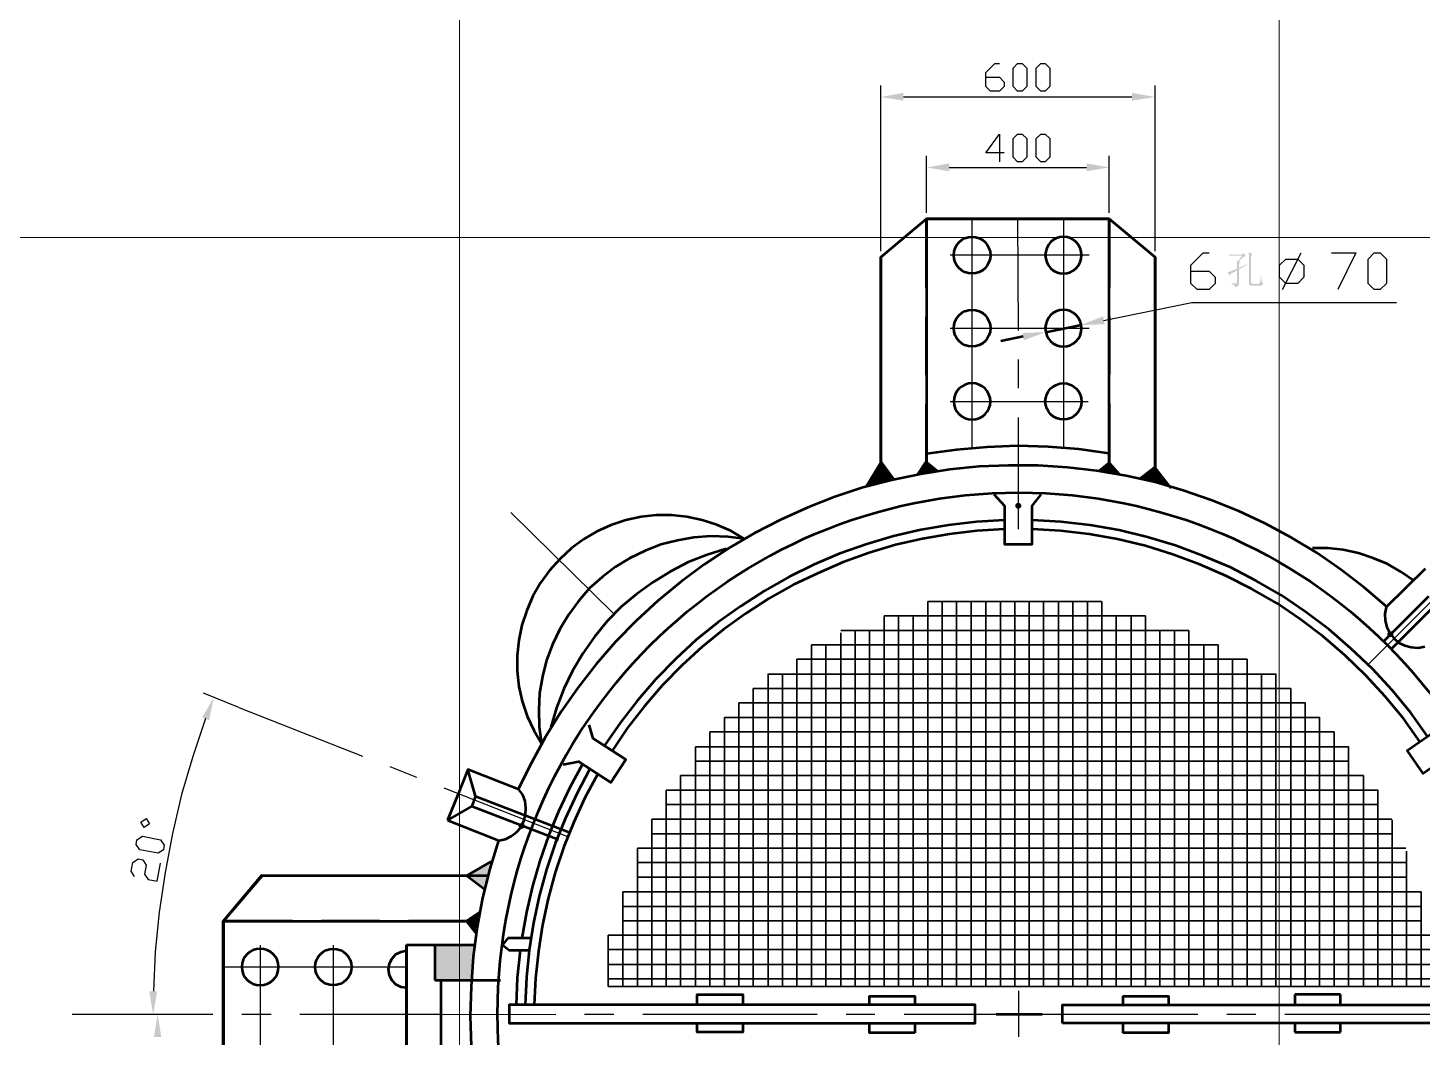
# Model space of a CAD drawing. Header units: millimetres. Extents: x 0 to 841, y 0 to 1189.
# Drawn here: x 376.2 to 519.3, y 393.6 to 497.1 of the extents above; entities that cross this region are included whole.
import ezdxf

# ---------------------------------------------------------------- set-up
doc = ezdxf.new("R2010")
doc.units = ezdxf.units.MM
doc.layers.add('C00-00-00', color=7, linetype='Continuous')
doc.layers.add('C00-FF-FF', color=4, linetype='Continuous', true_color=0x00ffff)
doc.layers.add('CBF-BF-BF', color=7, linetype='Continuous', true_color=0xbfbfbf)

msp = doc.modelspace()

# ---------------------------------------------------------------- hatches: boundary and pattern name
at = {"layer": 'C00-00-00'}
h = msp.add_hatch(color=256, dxfattribs=at)
h.dxf.hatch_style = 2
h.paths.add_polyline_path([(466.047667, 490.457772), (466.047667, 489.653439), (463.719333, 490.034439)])
h = msp.add_hatch(color=256, dxfattribs=at)
h.dxf.hatch_style = 2
h.paths.add_polyline_path([(489.500333, 490.457772), (489.500333, 489.653439), (491.871, 490.034439)])
h = msp.add_hatch(color=256, dxfattribs=at)
h.dxf.hatch_style = 2
h.paths.add_polyline_path([(470.746667, 483.218772), (470.746667, 482.414439), (468.418333, 482.795439)])
h = msp.add_hatch(color=256, dxfattribs=at)
h.dxf.hatch_style = 2
h.paths.add_polyline_path([(484.843667, 483.218772), (484.843667, 482.414439), (487.172, 482.795439)])
h = msp.add_hatch(color=256, dxfattribs=at)
edge = h.paths.add_edge_path(flags=0)
edge.add_spline(control_points=[(501.509524, 473.323523), (501.509524, 473.58535), (501.504012, 473.842217), (501.493539, 474.093571), (501.493539, 474.093571), (501.901989, 473.88907), (501.901989, 473.88907), (501.901989, 473.88907), (501.729459, 473.763393), (501.729459, 473.763393), (501.729459, 473.763393), (501.729459, 471.124174), (501.729459, 471.124174), (501.708513, 470.924634), (501.807731, 470.835889), (502.027666, 470.856835), (502.027666, 470.856835), (502.498955, 470.856835), (502.498955, 470.856835), (502.593213, 470.877781), (502.651091, 470.953849), (502.672037, 471.085038), (502.692983, 471.215676), (502.703456, 471.390962), (502.703456, 471.611448), (502.703456, 471.611448), (502.781729, 471.611448), (502.781729, 471.611448), (502.781729, 471.422933), (502.792202, 471.268041), (502.813148, 471.147876), (502.834094, 471.02716), (502.891421, 470.946132), (502.98623, 470.904239), (502.912367, 470.73667), (502.760783, 470.652885), (502.530375, 470.652885), (502.530375, 470.652885), (501.901989, 470.652885), (501.901989, 470.652885), (501.629689, 470.642412), (501.4985, 470.752655), (501.509524, 470.983063), (501.509524, 470.983063), (501.509524, 473.323523), (501.509524, 473.323523)], knot_values=[0, 0, 0, 0, 1, 1, 1, 2, 2, 2, 3, 3, 3, 4, 4, 4, 5, 5, 5, 6, 6, 6, 7, 7, 7, 8, 8, 8, 9, 9, 9, 10, 10, 10, 11, 11, 11, 12, 12, 12, 13, 13, 13, 14, 14, 14, 15, 15, 15, 15], degree=3, periodic=1)
edge = h.paths.add_edge_path(flags=0)
edge.add_spline(control_points=[(501.305023, 472.805381), (501.053669, 472.668679), (500.786329, 472.517095), (500.504107, 472.349526), (500.504107, 472.349526), (500.504107, 470.967078), (500.504107, 470.967078), (500.504107, 470.747143), (500.37843, 470.590047), (500.127076, 470.495789), (500.10613, 470.652885), (499.959507, 470.77305), (499.687206, 470.856835), (499.687206, 470.856835), (499.687206, 470.920225), (499.687206, 470.920225), (499.917614, 470.899278), (500.074711, 470.888805), (500.158495, 470.888805), (500.24228, 470.888805), (500.284172, 470.941171), (500.284172, 471.045902), (500.284172, 471.045902), (500.284172, 472.239834), (500.284172, 472.239834), (499.812332, 471.998402), (499.556017, 471.830832), (499.514125, 471.737126), (499.514125, 471.737126), (499.310175, 472.035333), (499.310175, 472.035333), (499.508612, 472.098172), (499.833278, 472.223849), (500.284172, 472.412364), (500.284172, 472.810342), (500.27866, 473.103588), (500.268187, 473.292104), (500.268187, 473.292104), (500.409849, 473.197846), (500.409849, 473.197846), (500.409849, 473.197846), (500.8183, 473.763393), (500.8183, 473.763393), (500.8183, 473.763393), (499.922575, 473.763393), (499.922575, 473.763393), (499.786425, 473.763393), (499.660748, 473.747408), (499.545544, 473.71654), (499.545544, 473.71654), (499.404433, 473.857651), (499.404433, 473.857651), (499.404433, 473.857651), (500.802315, 473.857651), (500.802315, 473.857651), (500.802315, 473.857651), (500.927992, 473.999313), (500.927992, 473.999313), (500.927992, 473.999313), (501.210765, 473.71654), (501.210765, 473.71654), (501.12698, 473.705515), (501.04044, 473.67134), (500.951694, 473.614014), (500.862397, 473.556687), (500.703096, 473.402347), (500.472688, 473.150993), (500.472688, 473.150993), (500.645218, 473.04075), (500.645218, 473.04075), (500.645218, 473.04075), (500.504107, 472.946492), (500.504107, 472.946492), (500.504107, 472.946492), (500.504107, 472.506622), (500.504107, 472.506622), (500.681599, 472.590407), (500.938465, 472.710572), (501.273604, 472.868219), (501.273604, 472.868219), (501.305023, 472.805381), (501.305023, 472.805381)], knot_values=[0, 0, 0, 0, 1, 1, 1, 2, 2, 2, 3, 3, 3, 4, 4, 4, 5, 5, 5, 6, 6, 6, 7, 7, 7, 8, 8, 8, 9, 9, 9, 10, 10, 10, 11, 11, 11, 12, 12, 12, 13, 13, 13, 14, 14, 14, 15, 15, 15, 16, 16, 16, 17, 17, 17, 18, 18, 18, 19, 19, 19, 20, 20, 20, 21, 21, 21, 22, 22, 22, 23, 23, 23, 24, 24, 24, 25, 25, 25, 26, 26, 26, 27, 27, 27, 27], degree=3, periodic=1)
h = msp.add_hatch(color=256, dxfattribs=at)
h.dxf.hatch_style = 2
h.paths.add_polyline_path([(486.664, 466.708772), (484.251, 466.624106), (486.494667, 467.470772)])
h = msp.add_hatch(color=256, dxfattribs=at)
h.dxf.hatch_style = 2
h.paths.add_polyline_path([(486.537, 467.513106), (486.706333, 466.751106), (484.335667, 466.666439)])
h = msp.add_hatch(color=256, dxfattribs=at)
h.dxf.hatch_style = 2
h.paths.add_polyline_path([(478.282, 465.819772), (478.409, 465.057772), (480.652667, 465.904439)])
h = msp.add_hatch(color=256, dxfattribs=at)
h.dxf.hatch_style = 2
h.paths.add_polyline_path([(463.677, 452.484772), (463.719333, 450.791439), (462.661, 450.791439)])
h = msp.add_hatch(color=256, dxfattribs=at)
h.dxf.hatch_style = 2
h.paths.add_polyline_path([(463.719333, 452.527106), (463.719333, 452.484772), (463.677, 452.484772)])
h = msp.add_hatch(color=256, dxfattribs=at)
h.dxf.hatch_style = 2
h.paths.add_polyline_path([(463.677, 452.484772), (463.719333, 452.484772), (463.719333, 450.791439)])
h = msp.add_hatch(color=256, dxfattribs=at)
h.dxf.hatch_style = 2
h.paths.add_polyline_path([(463.761667, 452.569439), (463.804, 452.527106), (463.719333, 452.527106)])
h = msp.add_hatch(color=256, dxfattribs=at)
h.dxf.hatch_style = 2
h.paths.add_polyline_path([(463.719333, 452.527106), (465.074, 450.791439), (463.719333, 450.791439)])
h = msp.add_hatch(color=256, dxfattribs=at)
h.dxf.hatch_style = 2
h.paths.add_polyline_path([(463.719333, 452.527106), (463.804, 452.527106), (465.074, 450.791439)])
h = msp.add_hatch(color=256, dxfattribs=at)
h.dxf.hatch_style = 2
h.paths.add_polyline_path([(468.291333, 452.484772), (468.418333, 452.061439), (467.995, 452.061439)])
h = msp.add_hatch(color=256, dxfattribs=at)
h.dxf.hatch_style = 2
h.paths.add_polyline_path([(468.333667, 452.527106), (468.418333, 452.484772), (468.291333, 452.484772)])
h = msp.add_hatch(color=256, dxfattribs=at)
h.dxf.hatch_style = 2
h.paths.add_polyline_path([(468.291333, 452.484772), (468.418333, 452.484772)])
h = msp.add_hatch(color=256, dxfattribs=at)
h.dxf.hatch_style = 2
h.paths.add_polyline_path([(468.291333, 452.484772), (468.418333, 452.484772)])
h = msp.add_hatch(color=256, dxfattribs=at)
h.dxf.hatch_style = 2
h.paths.add_polyline_path([(468.291333, 452.484772), (468.418333, 452.484772), (468.418333, 452.061439)])
h = msp.add_hatch(color=256, dxfattribs=at)
h.dxf.hatch_style = 2
h.paths.add_polyline_path([(468.376, 452.569439), (468.418333, 452.527106), (468.333667, 452.527106)])
h = msp.add_hatch(color=256, dxfattribs=at)
h.dxf.hatch_style = 2
h.paths.add_polyline_path([(468.333667, 452.527106), (468.418333, 452.527106), (468.418333, 452.484772)])
h = msp.add_hatch(color=256, dxfattribs=at)
h.dxf.hatch_style = 2
h.paths.add_polyline_path([(468.418333, 452.611772), (468.376, 452.611772)])
h = msp.add_hatch(color=256, dxfattribs=at)
h.dxf.hatch_style = 2
h.paths.add_polyline_path([(468.376, 452.611772), (468.418333, 452.569439), (468.376, 452.569439)])
h = msp.add_hatch(color=256, dxfattribs=at)
h.dxf.hatch_style = 2
h.paths.add_polyline_path([(468.376, 452.611772), (468.418333, 452.611772), (468.418333, 452.569439)])
h = msp.add_hatch(color=256, dxfattribs=at)
h.dxf.hatch_style = 2
h.paths.add_polyline_path([(468.376, 452.569439), (468.418333, 452.569439), (468.418333, 452.527106)])
h = msp.add_hatch(color=256, dxfattribs=at)
h.dxf.hatch_style = 2
h.paths.add_polyline_path([(468.418333, 452.611772), (468.418333, 452.569439)])
h = msp.add_hatch(color=256, dxfattribs=at)
h.dxf.hatch_style = 2
h.paths.add_polyline_path([(468.418333, 452.569439), (468.503, 452.527106), (468.418333, 452.527106)])
h = msp.add_hatch(color=256, dxfattribs=at)
h.dxf.hatch_style = 2
h.paths.add_polyline_path([(468.418333, 452.569439), (468.503, 452.527106)])
h = msp.add_hatch(color=256, dxfattribs=at)
h.dxf.hatch_style = 2
h.paths.add_polyline_path([(468.418333, 452.527106), (468.545333, 452.484772), (468.418333, 452.484772)])
h = msp.add_hatch(color=256, dxfattribs=at)
h.dxf.hatch_style = 2
h.paths.add_polyline_path([(468.418333, 452.527106), (468.503, 452.527106), (468.545333, 452.484772)])
h = msp.add_hatch(color=256, dxfattribs=at)
h.dxf.hatch_style = 2
h.paths.add_polyline_path([(468.418333, 452.484772), (468.545333, 452.484772)])
h = msp.add_hatch(color=256, dxfattribs=at)
h.dxf.hatch_style = 2
h.paths.add_polyline_path([(468.418333, 452.484772), (468.545333, 452.484772)])
h = msp.add_hatch(color=256, dxfattribs=at)
h.dxf.hatch_style = 2
h.paths.add_polyline_path([(468.418333, 452.484772), (469.053333, 452.061439), (468.418333, 452.061439)])
h = msp.add_hatch(color=256, dxfattribs=at)
h.dxf.hatch_style = 2
h.paths.add_polyline_path([(468.418333, 452.484772), (468.545333, 452.484772), (469.053333, 452.061439)])
h = msp.add_hatch(color=256, dxfattribs=at)
h.dxf.hatch_style = 2
h.paths.add_polyline_path([(487.172, 452.484772), (487.172, 452.061439), (486.621667, 452.061439)])
h = msp.add_hatch(color=256, dxfattribs=at)
h.dxf.hatch_style = 2
h.paths.add_polyline_path([(487.172, 452.484772), (487.553, 452.061439), (487.172, 452.061439)])
h = msp.add_hatch(color=256, dxfattribs=at)
h.dxf.hatch_style = 2
h.paths.add_polyline_path([(487.172, 452.484772), (487.172, 452.061439)])
h = msp.add_hatch(color=256, dxfattribs=at)
h.dxf.hatch_style = 2
h.paths.add_polyline_path([(462.661, 450.791439), (463.719333, 450.495106), (462.491667, 450.495106)])
h = msp.add_hatch(color=256, dxfattribs=at)
h.dxf.hatch_style = 2
h.paths.add_polyline_path([(462.661, 450.791439), (463.719333, 450.791439), (463.719333, 450.495106)])
h = msp.add_hatch(color=256, dxfattribs=at)
h.dxf.hatch_style = 2
h.paths.add_polyline_path([(463.719333, 450.791439), (463.973333, 450.495106), (463.719333, 450.495106)])
h = msp.add_hatch(color=256, dxfattribs=at)
h.dxf.hatch_style = 2
h.paths.add_polyline_path([(463.719333, 450.791439), (465.074, 450.791439), (463.973333, 450.495106)])
h = msp.add_hatch(color=256, dxfattribs=at)
h.dxf.hatch_style = 2
h.paths.add_polyline_path([(467.571667, 451.426439), (467.614, 451.299439), (467.487, 451.299439)])
h = msp.add_hatch(color=256, dxfattribs=at)
h.dxf.hatch_style = 2
h.paths.add_polyline_path([(467.487, 451.299439), (467.614, 451.299439), (467.487, 451.257106)])
h = msp.add_hatch(color=256, dxfattribs=at)
h.dxf.hatch_style = 2
h.paths.add_polyline_path([(467.614, 451.468772), (468.418333, 451.426439), (467.571667, 451.426439)])
h = msp.add_hatch(color=256, dxfattribs=at)
h.dxf.hatch_style = 2
h.paths.add_polyline_path([(467.571667, 451.426439), (468.418333, 451.426439), (467.614, 451.299439)])
h = msp.add_hatch(color=256, dxfattribs=at)
h.dxf.hatch_style = 2
h.paths.add_polyline_path([(467.698667, 451.638106), (468.418333, 451.468772), (467.614, 451.468772)])
h = msp.add_hatch(color=256, dxfattribs=at)
h.dxf.hatch_style = 2
h.paths.add_polyline_path([(467.614, 451.468772), (468.418333, 451.468772), (468.418333, 451.426439)])
h = msp.add_hatch(color=256, dxfattribs=at)
h.dxf.hatch_style = 2
h.paths.add_polyline_path([(467.995, 452.061439), (468.418333, 451.638106), (467.698667, 451.638106)])
h = msp.add_hatch(color=256, dxfattribs=at)
h.dxf.hatch_style = 2
h.paths.add_polyline_path([(467.698667, 451.638106), (468.418333, 451.638106), (468.418333, 451.468772)])
h = msp.add_hatch(color=256, dxfattribs=at)
h.dxf.hatch_style = 2
h.paths.add_polyline_path([(467.995, 452.061439), (468.418333, 452.061439)])
h = msp.add_hatch(color=256, dxfattribs=at)
h.dxf.hatch_style = 2
h.paths.add_polyline_path([(467.995, 452.061439), (468.418333, 452.061439)])
h = msp.add_hatch(color=256, dxfattribs=at)
h.dxf.hatch_style = 2
h.paths.add_polyline_path([(467.995, 452.061439), (468.418333, 452.061439), (468.418333, 451.638106)])
h = msp.add_hatch(color=256, dxfattribs=at)
h.dxf.hatch_style = 2
h.paths.add_polyline_path([(468.418333, 452.061439), (469.053333, 452.061439)])
h = msp.add_hatch(color=256, dxfattribs=at)
h.dxf.hatch_style = 2
h.paths.add_polyline_path([(468.418333, 452.061439), (469.053333, 452.061439)])
h = msp.add_hatch(color=256, dxfattribs=at)
h.dxf.hatch_style = 2
h.paths.add_polyline_path([(468.418333, 452.061439), (469.561333, 451.638106), (468.418333, 451.638106)])
h = msp.add_hatch(color=256, dxfattribs=at)
h.dxf.hatch_style = 2
h.paths.add_polyline_path([(468.418333, 452.061439), (469.053333, 452.061439), (469.561333, 451.638106)])
h = msp.add_hatch(color=256, dxfattribs=at)
h.dxf.hatch_style = 2
h.paths.add_polyline_path([(468.418333, 451.638106), (468.672333, 451.468772), (468.418333, 451.468772)])
h = msp.add_hatch(color=256, dxfattribs=at)
h.dxf.hatch_style = 2
h.paths.add_polyline_path([(468.418333, 451.638106), (469.561333, 451.638106), (468.672333, 451.468772)])
h = msp.add_hatch(color=256, dxfattribs=at)
h.dxf.hatch_style = 2
h.paths.add_polyline_path([(468.418333, 451.468772), (468.672333, 451.468772), (468.418333, 451.426439)])
h = msp.add_hatch(color=256, dxfattribs=at)
h.dxf.hatch_style = 2
h.paths.add_polyline_path([(486.621667, 452.061439), (487.172, 451.722772), (486.198333, 451.722772)])
h = msp.add_hatch(color=256, dxfattribs=at)
h.dxf.hatch_style = 2
h.paths.add_polyline_path([(486.198333, 451.722772), (487.172, 451.638106), (486.198333, 451.638106)])
h = msp.add_hatch(color=256, dxfattribs=at)
h.dxf.hatch_style = 2
h.paths.add_polyline_path([(486.198333, 451.722772), (487.172, 451.722772), (487.172, 451.638106)])
h = msp.add_hatch(color=256, dxfattribs=at)
h.dxf.hatch_style = 2
h.paths.add_polyline_path([(486.198333, 451.638106), (487.172, 451.638106), (486.240667, 451.638106)])
h = msp.add_hatch(color=256, dxfattribs=at)
h.dxf.hatch_style = 2
h.paths.add_polyline_path([(486.198333, 451.638106), (487.172, 451.638106)])
h = msp.add_hatch(color=256, dxfattribs=at)
h.dxf.hatch_style = 2
h.paths.add_polyline_path([(486.240667, 451.638106), (487.172, 451.638106), (487.172, 451.468772)])
h = msp.add_hatch(color=256, dxfattribs=at)
h.dxf.hatch_style = 2
h.paths.add_polyline_path([(486.621667, 452.061439), (487.172, 452.061439), (487.172, 451.722772)])
h = msp.add_hatch(color=256, dxfattribs=at)
h.dxf.hatch_style = 2
h.paths.add_polyline_path([(487.172, 452.061439), (487.934, 451.638106), (487.172, 451.638106)])
h = msp.add_hatch(color=256, dxfattribs=at)
h.dxf.hatch_style = 2
h.paths.add_polyline_path([(487.172, 452.061439), (487.553, 452.061439), (487.934, 451.638106)])
h = msp.add_hatch(color=256, dxfattribs=at)
h.dxf.hatch_style = 2
h.paths.add_polyline_path([(487.172, 451.638106), (487.934, 451.638106)])
h = msp.add_hatch(color=256, dxfattribs=at)
h.dxf.hatch_style = 2
h.paths.add_polyline_path([(487.172, 451.638106), (487.934, 451.638106)])
h = msp.add_hatch(color=256, dxfattribs=at)
h.dxf.hatch_style = 2
h.paths.add_polyline_path([(487.172, 451.638106), (488.061, 451.468772), (487.172, 451.468772)])
h = msp.add_hatch(color=256, dxfattribs=at)
h.dxf.hatch_style = 2
h.paths.add_polyline_path([(487.172, 451.638106), (487.934, 451.638106), (488.061, 451.468772)])
h = msp.add_hatch(color=256, dxfattribs=at)
h.dxf.hatch_style = 2
h.paths.add_polyline_path([(487.172, 451.468772), (488.103333, 451.426439), (487.383667, 451.426439)])
h = msp.add_hatch(color=256, dxfattribs=at)
h.dxf.hatch_style = 2
h.paths.add_polyline_path([(487.172, 451.468772), (488.061, 451.468772), (488.103333, 451.426439)])
h = msp.add_hatch(color=256, dxfattribs=at)
h.dxf.hatch_style = 2
h.paths.add_polyline_path([(487.383667, 451.426439), (488.103333, 451.426439), (488.230333, 451.299439)])
h = msp.add_hatch(color=256, dxfattribs=at)
h.dxf.hatch_style = 2
h.paths.add_polyline_path([(490.855, 451.257106), (491.871, 450.876106), (490.304667, 450.876106)])
h = msp.add_hatch(color=256, dxfattribs=at)
h.dxf.hatch_style = 2
h.paths.add_polyline_path([(490.304667, 450.876106), (491.871, 450.791439), (490.728, 450.791439)])
h = msp.add_hatch(color=256, dxfattribs=at)
h.dxf.hatch_style = 2
h.paths.add_polyline_path([(490.304667, 450.876106), (491.871, 450.876106), (491.871, 450.791439)])
h = msp.add_hatch(color=256, dxfattribs=at)
h.dxf.hatch_style = 2
h.paths.add_polyline_path([(490.728, 450.791439), (491.871, 450.791439), (491.871, 450.495106)])
h = msp.add_hatch(color=256, dxfattribs=at)
h.dxf.hatch_style = 2
h.paths.add_polyline_path([(491.828667, 452.061439), (491.871, 451.257106), (490.855, 451.257106)])
h = msp.add_hatch(color=256, dxfattribs=at)
h.dxf.hatch_style = 2
h.paths.add_polyline_path([(490.855, 451.257106), (491.871, 451.257106), (491.871, 450.876106)])
h = msp.add_hatch(color=256, dxfattribs=at)
h.dxf.hatch_style = 2
h.paths.add_polyline_path([(491.828667, 452.061439), (491.871, 452.061439)])
h = msp.add_hatch(color=256, dxfattribs=at)
h.dxf.hatch_style = 2
h.paths.add_polyline_path([(491.828667, 452.061439), (491.871, 452.061439), (491.871, 451.257106)])
h = msp.add_hatch(color=256, dxfattribs=at)
h.dxf.hatch_style = 2
h.paths.add_polyline_path([(491.871, 452.061439), (492.125, 451.722772), (491.871, 451.722772)])
h = msp.add_hatch(color=256, dxfattribs=at)
h.dxf.hatch_style = 2
h.paths.add_polyline_path([(491.871, 451.722772), (492.463667, 451.257106), (491.871, 451.257106)])
h = msp.add_hatch(color=256, dxfattribs=at)
h.dxf.hatch_style = 2
h.paths.add_polyline_path([(491.871, 451.722772), (492.125, 451.722772), (492.463667, 451.257106)])
h = msp.add_hatch(color=256, dxfattribs=at)
h.dxf.hatch_style = 2
h.paths.add_polyline_path([(491.871, 451.257106), (492.76, 450.876106), (491.871, 450.876106)])
h = msp.add_hatch(color=256, dxfattribs=at)
h.dxf.hatch_style = 2
h.paths.add_polyline_path([(491.871, 451.257106), (492.463667, 451.257106), (492.76, 450.876106)])
h = msp.add_hatch(color=256, dxfattribs=at)
h.dxf.hatch_style = 2
h.paths.add_polyline_path([(491.871, 450.876106), (492.844667, 450.791439), (491.871, 450.791439)])
h = msp.add_hatch(color=256, dxfattribs=at)
h.dxf.hatch_style = 2
h.paths.add_polyline_path([(491.871, 450.876106), (492.76, 450.876106), (492.844667, 450.791439)])
h = msp.add_hatch(color=256, dxfattribs=at)
h.dxf.hatch_style = 2
h.paths.add_polyline_path([(491.871, 450.791439), (493.056333, 450.495106), (491.871, 450.495106)])
h = msp.add_hatch(color=256, dxfattribs=at)
h.dxf.hatch_style = 2
h.paths.add_polyline_path([(491.871, 450.791439), (492.844667, 450.791439), (493.056333, 450.495106)])
h = msp.add_hatch(color=256, dxfattribs=at)
h.dxf.hatch_style = 2
h.paths.add_polyline_path([(462.28, 450.071772), (462.491667, 450.071772), (462.237667, 450.029439)])
h = msp.add_hatch(color=256, dxfattribs=at)
h.dxf.hatch_style = 2
h.paths.add_polyline_path([(462.449333, 450.410439), (462.491667, 450.071772), (462.28, 450.071772)])
h = msp.add_hatch(color=256, dxfattribs=at)
h.dxf.hatch_style = 2
h.paths.add_polyline_path([(462.491667, 450.495106), (463.719333, 450.410439), (462.449333, 450.410439)])
h = msp.add_hatch(color=256, dxfattribs=at)
h.dxf.hatch_style = 2
h.paths.add_polyline_path([(462.449333, 450.410439), (463.719333, 450.410439), (462.491667, 450.071772)])
h = msp.add_hatch(color=256, dxfattribs=at)
h.dxf.hatch_style = 2
h.paths.add_polyline_path([(462.491667, 450.495106), (463.719333, 450.495106), (463.719333, 450.410439)])
h = msp.add_hatch(color=256, dxfattribs=at)
h.dxf.hatch_style = 2
h.paths.add_polyline_path([(463.719333, 450.495106), (463.973333, 450.495106), (463.719333, 450.410439)])
h = msp.add_hatch(color=256, dxfattribs=at)
h.dxf.hatch_style = 2
h.paths.add_polyline_path([(491.871, 450.495106), (493.098667, 450.410439), (492.082667, 450.410439)])
h = msp.add_hatch(color=256, dxfattribs=at)
h.dxf.hatch_style = 2
h.paths.add_polyline_path([(491.871, 450.495106), (493.056333, 450.495106), (493.098667, 450.410439)])
h = msp.add_hatch(color=256, dxfattribs=at)
h.dxf.hatch_style = 2
h.paths.add_polyline_path([(492.082667, 450.410439), (493.098667, 450.410439), (493.352667, 450.071772)])
h = msp.add_hatch(color=256, dxfattribs=at)
edge = h.paths.add_edge_path()
edge.add_ellipse((477.8375, 448.080694), major_axis=(0.3175, 0), ratio=0.933333, start_angle=0, end_angle=360)
h = msp.add_hatch(color=256, dxfattribs=at)
h.dxf.hatch_style = 2
h.paths.add_polyline_path([(394.081, 426.365106), (394.800667, 426.068772), (395.266333, 428.397106)])
h = msp.add_hatch(color=256, dxfattribs=at)
h.dxf.hatch_style = 2
h.paths.add_polyline_path([(423.756667, 411.590772), (423.375667, 410.109106), (421.259, 410.109106)])
h = msp.add_hatch(color=256, dxfattribs=at)
h.dxf.hatch_style = 2
h.paths.add_polyline_path([(421.216667, 410.109106), (423.375667, 410.109106), (423.037, 408.754439)])
h = msp.add_hatch(color=256, dxfattribs=at)
h.dxf.hatch_style = 2
h.paths.add_polyline_path([(421.259, 410.109106), (423.375667, 410.109106), (421.216667, 410.109106)])
h = msp.add_hatch(color=256, dxfattribs=at)
h.dxf.hatch_style = 2
h.paths.add_polyline_path([(421.259, 410.109106), (423.375667, 410.109106)])
h = msp.add_hatch(color=256, dxfattribs=at)
h.dxf.hatch_style = 2
h.paths.add_polyline_path([(421.259, 410.109106), (423.375667, 410.109106)])
h = msp.add_hatch(color=256, dxfattribs=at)
h.dxf.hatch_style = 2
h.paths.add_polyline_path([(421.259, 410.109106), (423.375667, 410.109106)])
h = msp.add_hatch(color=256, dxfattribs=at)
h.dxf.hatch_style = 2
h.paths.add_polyline_path([(422.529, 406.341439), (422.359667, 405.452439), (421.174333, 405.452439)])
h = msp.add_hatch(color=256, dxfattribs=at)
h.dxf.hatch_style = 2
h.paths.add_polyline_path([(421.174333, 405.452439), (422.359667, 405.452439)])
h = msp.add_hatch(color=256, dxfattribs=at)
h.dxf.hatch_style = 2
h.paths.add_polyline_path([(421.174333, 405.452439), (422.359667, 405.452439)])
h = msp.add_hatch(color=256, dxfattribs=at)
h.dxf.hatch_style = 2
h.paths.add_polyline_path([(421.174333, 405.452439), (422.359667, 405.452439)])
h = msp.add_hatch(color=256, dxfattribs=at)
h.dxf.hatch_style = 2
h.paths.add_polyline_path([(421.174333, 405.452439), (422.359667, 405.452439)])
h = msp.add_hatch(color=256, dxfattribs=at)
h.dxf.hatch_style = 2
h.paths.add_polyline_path([(421.174333, 405.452439), (422.359667, 405.452439), (422.148, 404.267106)])
h = msp.add_hatch(color=256, dxfattribs=at)
h.dxf.hatch_style = 2
h.paths.add_polyline_path([(417.957, 403.039439), (421.682333, 399.398772), (417.957, 399.398772)])
h = msp.add_hatch(color=256, dxfattribs=at)
h.dxf.hatch_style = 2
h.paths.add_polyline_path([(417.957, 403.039439), (422.021, 403.039439), (421.682333, 399.398772)])
h = msp.add_hatch(color=256, dxfattribs=at)
h.dxf.hatch_style = 2
h.paths.add_polyline_path([(389.466667, 398.255772), (388.662333, 398.255772), (389.043333, 395.885106)])
h = msp.add_hatch(color=256, dxfattribs=at)
h.dxf.hatch_style = 2
h.paths.add_polyline_path([(389.128, 393.556772), (389.89, 393.556772), (389.509, 395.885106)])
at = {"layer": 'C00-FF-FF'}
h = msp.add_hatch(color=256, dxfattribs=at)
edge = h.paths.add_edge_path()
edge.add_ellipse((516.022167, 434.915028), major_axis=(0.3175, 0), ratio=0.933333, start_angle=0, end_angle=360)
h = msp.add_hatch(color=256, dxfattribs=at)
edge = h.paths.add_edge_path()
edge.add_ellipse((426.868167, 415.230028), major_axis=(0.3175, 0), ratio=0.933333, start_angle=0, end_angle=360)

# ---------------------------------------------------------------- linework, layer by layer
at = {"layer": 'C00-00-00', "lineweight": 25}
for points in [[(474.514333, 492.065028), (475.911333, 492.065028), (476.377, 491.557028), (476.377, 491.091361), (475.911333, 490.625694), (474.98, 490.625694), (474.514333, 491.091361), (474.514333, 492.530694), (475.445667, 493.462028), (475.911333, 493.462028)], [(476.377, 484.318028), (474.514333, 484.318028), (475.911333, 486.223028), (475.911333, 483.386694)], [(482.473, 477.544694), (482.473, 454.007361)], [(495.554, 472.168361), (497.416667, 472.168361), (498.051667, 471.533361), (498.051667, 470.898361), (497.416667, 470.263361), (496.189, 470.263361), (495.554, 470.898361), (495.554, 472.761028), (496.824, 474.031028), (497.416667, 474.031028)], [(504.952, 470.263361), (506.857, 474.031028)], [(509.989667, 474.031028), (512.487333, 474.031028), (510.624667, 470.263361)], [(486.579333, 467.088361), (495.638667, 468.951028), (516.636, 468.951028)], [(477.816333, 457.140028), (477.816333, 445.667694)], [(397.848667, 427.379694), (394.208, 428.861361)], [(394.419667, 426.236694), (393.107333, 422.342028), (391.964333, 418.447361), (391.033, 414.468028), (390.271, 410.446361), (389.678333, 406.382361), (389.255, 402.318361), (389.085667, 398.254361)], [(418.888333, 419.124694), (431.588333, 414.129361)], [(387.138333, 410.023028), (386.799667, 410.573361), (386.969, 411.462361), (387.519333, 411.843361), (387.985, 411.758694), (388.323667, 411.208361), (388.154333, 410.277028), (388.535333, 409.726694), (389.466667, 409.557361), (389.805333, 411.420028)], [(396.24, 400.752028), (415.036, 400.752028)], [(477.901, 393.597694), (477.901, 398.296694)], [(395.181667, 395.883694), (380.746, 395.883694)], [(466.132333, 395.926028), (477.901, 395.926028)]]:
    msp.add_lwpolyline(points, dxfattribs=at)
for points in [[(477.774, 490.625694), (477.308333, 491.091361), (477.308333, 492.996361), (477.774, 493.462028), (478.239667, 493.462028), (478.705333, 492.996361), (478.705333, 491.091361), (478.239667, 490.625694)], [(480.144667, 490.625694), (479.679, 491.091361), (479.679, 492.996361), (480.144667, 493.462028), (480.610333, 493.462028), (481.076, 492.996361), (481.076, 491.091361), (480.610333, 490.625694)], [(477.774, 483.386694), (477.308333, 483.852361), (477.308333, 485.757361), (477.774, 486.223028), (478.239667, 486.223028), (478.705333, 485.757361), (478.705333, 483.852361), (478.239667, 483.386694)], [(480.144667, 483.386694), (479.679, 483.852361), (479.679, 485.757361), (480.144667, 486.223028), (480.610333, 486.223028), (481.076, 485.757361), (481.076, 483.852361), (480.610333, 483.386694)], [(514.35, 470.263361), (513.757333, 470.898361), (513.757333, 473.396028), (514.35, 474.031028), (514.985, 474.031028), (515.62, 473.396028), (515.62, 470.898361), (514.985, 470.263361)], [(505.290667, 470.898361), (504.655667, 471.533361), (504.655667, 472.761028), (505.290667, 473.396028), (506.518333, 473.396028), (507.153333, 472.761028), (507.153333, 471.533361), (506.518333, 470.898361)], [(388.112, 415.060694), (387.773333, 415.611028), (388.323667, 415.992028), (388.662333, 415.441694)], [(390.101667, 412.774694), (389.551333, 412.436028), (387.688667, 412.774694), (387.307667, 413.325028), (387.392333, 413.790694), (387.942667, 414.171694), (389.805333, 413.790694), (390.186333, 413.240361)]]:
    msp.add_lwpolyline(points, close=True, dxfattribs=at)
at = {"layer": 'C00-00-00', "lineweight": 53}
for points in [[(463.719333, 450.409028), (463.719333, 473.607694), (468.418333, 477.544694), (463.719333, 473.607694)], [(468.418333, 477.544694), (468.418333, 451.425028), (468.418333, 458.537028)], [(468.418333, 470.475028), (468.418333, 477.544694)], [(463.719333, 473.607694), (463.719333, 450.409028)], [(468.418333, 461.500361), (468.418333, 467.469361)], [(487.172, 458.579361), (487.172, 451.467361)], [(487.172, 453.457028), (484.039333, 453.880361), (480.906667, 454.134361), (477.774, 454.219028), (474.641333, 454.092028), (471.508667, 453.838028), (468.418333, 453.414694)], [(515.662333, 437.709028), (513.334, 439.698694), (510.963333, 441.519028), (508.465667, 443.254694), (505.841, 444.821028), (503.174, 446.260361), (500.464667, 447.530361), (497.628333, 448.673361), (494.749667, 449.647028), (491.871, 450.493694), (488.907667, 451.171028), (485.902, 451.679028), (482.896333, 452.017694), (479.890667, 452.229361), (476.842667, 452.229361), (473.837, 452.102361), (470.789, 451.806028), (467.825667, 451.340361), (464.862333, 450.705361), (461.899, 449.943361), (459.020333, 449.012028), (456.226333, 447.911361), (453.432333, 446.641361), (450.765333, 445.286694), (448.140667, 443.720361), (445.600667, 442.069361), (443.187667, 440.249028), (440.859333, 438.344028), (438.615667, 436.269694), (436.499, 434.110694), (434.509333, 431.824694), (432.646667, 429.411694), (430.911, 426.956361), (429.302333, 424.374028), (427.863, 421.707028), (426.508333, 418.997694)], [(515.662333, 437.709028), (513.334, 439.698694), (510.963333, 441.519028), (508.465667, 443.254694), (505.841, 444.821028), (503.174, 446.260361), (500.464667, 447.530361), (497.628333, 448.673361), (494.749667, 449.647028), (491.871, 450.493694), (488.907667, 451.171028), (485.902, 451.679028), (482.896333, 452.017694), (479.890667, 452.229361), (476.842667, 452.229361), (473.837, 452.102361), (470.789, 451.806028), (467.825667, 451.340361), (464.862333, 450.705361), (461.899, 449.943361), (459.020333, 449.012028), (456.226333, 447.911361), (453.432333, 446.641361), (450.765333, 445.286694), (448.140667, 443.720361), (445.600667, 442.069361), (443.187667, 440.249028), (440.859333, 438.344028), (438.615667, 436.269694), (436.499, 434.110694), (434.509333, 431.824694), (432.646667, 429.411694), (430.911, 426.956361), (429.302333, 424.374028), (427.863, 421.707028), (426.508333, 418.997694)], [(462.237667, 450.028028), (463.761667, 452.568028), (465.074, 450.790028)], [(490.304667, 450.874694), (491.828667, 452.060028), (493.479667, 449.901028)], [(475.318667, 449.266028), (476.419333, 448.080694), (476.419333, 444.143694), (479.255667, 444.143694), (479.255667, 448.080694), (480.187, 449.223694)], [(449.707, 444.694028), (448.352333, 445.498361), (446.913, 446.133361), (445.389, 446.599028), (443.822667, 446.937694), (442.256333, 447.107028), (440.69, 447.107028), (439.123667, 446.937694), (437.557333, 446.599028), (436.033333, 446.091028), (434.594, 445.456028), (433.239333, 444.651694), (431.969333, 443.720361), (430.784, 442.619694), (429.725667, 441.434361), (428.794333, 440.164361), (428.032333, 438.809694), (427.397333, 437.328028), (426.889333, 435.846361), (426.593, 434.280028), (426.423667, 432.713694), (426.423667, 431.105028), (426.593, 429.538694), (426.931667, 428.014694), (427.439667, 426.490694), (428.117, 425.051361), (428.921333, 423.696694)], [(476.419333, 446.599028), (473.540667, 446.429694), (470.662, 446.091028), (467.825667, 445.625361), (465.031667, 444.948028), (462.28, 444.143694), (459.528333, 443.170028), (456.903667, 442.069361), (454.321333, 440.799361), (451.781333, 439.360028), (449.368333, 437.793694), (447.04, 436.142694), (444.796333, 434.322361), (442.679667, 432.375028), (440.647667, 430.300694), (438.742667, 428.099361), (437.007, 425.855694), (435.356, 423.485028)], [(519.853333, 424.374028), (518.117667, 426.829361), (516.212667, 429.157694), (514.180667, 431.359028), (511.979333, 433.433361), (509.735667, 435.380694), (507.322667, 437.201028), (504.825, 438.894361), (502.242667, 440.376028), (499.575667, 441.773028), (496.781667, 442.958361), (493.987667, 444.016694), (491.109, 444.863361), (488.188, 445.583028), (485.224667, 446.091028), (482.219, 446.429694), (479.255667, 446.599028)], [(476.419333, 445.667694), (473.583, 445.498361), (470.789, 445.159694), (467.995, 444.694028), (465.243333, 444.059028), (462.534, 443.254694), (459.867, 442.281028), (457.284667, 441.180361), (454.744667, 439.952694), (452.247, 438.555694), (449.876333, 437.031694), (447.590333, 435.380694), (445.389, 433.602694), (443.314667, 431.697694), (441.325, 429.665694), (439.462333, 427.506694), (437.726667, 425.305361), (436.160333, 422.934694)], [(519.091333, 423.823694), (517.355667, 426.236694), (515.493, 428.522694), (513.503333, 430.681694), (511.386667, 432.713694), (509.143, 434.661028), (506.772333, 436.439028), (504.359333, 438.090028), (501.777, 439.571694), (499.152333, 440.884028), (496.485333, 442.069361), (493.691333, 443.085361), (490.897333, 443.974361), (488.018667, 444.651694), (485.097667, 445.159694), (482.176667, 445.498361), (479.255667, 445.667694)], [(449.707, 444.694028), (448.013667, 444.905694), (446.278, 444.948028), (444.542333, 444.821028), (442.849, 444.524694), (441.155667, 444.101361), (439.547, 443.466361), (437.980667, 442.704361), (436.499, 441.815361), (435.144333, 440.757028), (433.832, 439.614028), (432.689, 438.301694), (431.673, 436.904694), (430.784, 435.423028), (430.022, 433.856694), (429.429333, 432.248028), (429.006, 430.554694), (428.709667, 428.861361), (428.625, 427.125694), (428.667333, 425.390028), (428.921333, 423.696694)], [(447.844333, 443.678028), (445.897, 443.043028), (443.949667, 442.281028), (442.129333, 441.349694), (440.351333, 440.249028), (438.658, 439.021361), (437.091667, 437.709028), (435.652333, 436.227361), (434.34, 434.618694), (433.154667, 432.925361), (432.096333, 431.147361), (431.207333, 429.284694), (430.445333, 427.337361), (429.852667, 425.347694)], [(518.414, 440.418361), (517.101667, 441.307361), (515.704667, 442.111694), (514.265333, 442.704361), (512.741333, 443.212361), (511.175, 443.551028), (509.608667, 443.720361), (508.042333, 443.720361)], [(519.599333, 441.603694), (515.577667, 437.666694)], [(515.577667, 437.666694), (515.450667, 436.989361), (515.493, 436.312028), (515.662333, 435.634694), (515.958667, 434.999694), (516.382, 434.491694), (516.89, 434.026028), (517.525, 433.729694), (518.16, 433.560361), (518.879667, 433.518028), (519.557, 433.645028)], [(521.377333, 426.744694), (520.996333, 425.178361), (517.736667, 422.934694), (519.345333, 420.606361), (522.605, 422.850028), (524.086667, 422.723028)], [(431.122667, 421.537694), (432.689, 421.834028), (436.033333, 419.675028), (437.557333, 422.045694), (434.213, 424.204694), (433.789667, 425.601694)], [(422.148, 418.278028), (421.343667, 421.029694), (420.327667, 418.405028)], [(433.112333, 421.580028), (431.8, 419.167028), (430.657, 416.711694), (429.641, 414.214028), (428.752, 411.631694), (427.99, 409.049361), (427.355, 406.382361), (426.889333, 403.715361)], [(433.874333, 421.072028), (432.562, 418.574361), (431.376667, 416.034361), (430.318333, 413.409694), (429.429333, 410.742694), (428.667333, 408.033361), (428.074667, 405.281694), (427.651333, 402.487694), (427.355, 399.693694), (427.228, 396.857361)], [(434.678667, 420.564028), (433.366333, 418.108694), (432.223333, 415.611028), (431.207333, 413.071028), (430.318333, 410.446361), (429.598667, 407.779361), (429.006, 405.070028), (428.582667, 402.360694), (428.286333, 399.609028), (428.159333, 396.857361)], [(420.327667, 418.405028), (419.269333, 415.822694)], [(422.148, 418.278028), (421.767, 417.262028), (419.269333, 415.822694)], [(424.518667, 413.748361), (425.196, 413.875361), (425.788667, 414.171694), (426.339, 414.595028), (426.804667, 415.103028), (427.101, 415.738028), (427.270333, 416.373028), (427.312667, 417.092694), (427.228, 417.770028), (426.974, 418.405028), (426.593, 418.955361)], [(424.476333, 413.748361), (423.587333, 410.827361), (422.867667, 407.864028), (422.317333, 404.858361), (421.894, 401.810361), (421.682333, 398.762361), (421.597667, 395.714361), (421.682333, 392.666361)], [(424.476333, 413.748361), (423.587333, 410.827361), (422.867667, 407.864028), (422.317333, 404.858361), (421.894, 401.810361), (421.682333, 398.762361), (421.597667, 395.714361), (421.682333, 392.666361)], [(423.037, 408.753028), (421.216667, 410.107694), (423.756667, 411.589361)], [(403.352, 405.451028), (396.24, 405.451028), (422.359667, 405.451028)], [(425.45, 403.715361), (424.899667, 403.038028), (425.577, 402.487694), (427.651333, 402.487694)], [(427.820667, 403.715361), (425.45, 403.715361)], [(415.036, 402.403028), (414.485667, 402.276028), (413.935333, 402.022028), (413.554333, 401.598694), (413.258, 401.090694), (413.173333, 400.498028), (413.258, 399.905361), (413.554333, 399.397361), (413.935333, 398.974028), (414.485667, 398.720028), (415.036, 398.635361)], [(415.120667, 388.263694), (415.036, 388.856361), (415.036, 403.038028)], [(415.036, 402.995694), (415.036, 388.856361)], [(426.72, 402.487694), (426.423667, 399.651361), (426.296667, 396.857361)], [(396.24, 400.752028), (396.24, 391.354028)], [(396.282333, 400.752028), (396.282333, 391.354028)], [(417.957, 399.397361), (424.688, 399.397361)], [(444.881, 396.984361), (444.881, 397.915694), (449.58, 397.915694), (449.58, 396.857361)], [(473.413667, 395.926028), (473.413667, 396.857361), (425.577, 396.857361), (425.577, 394.994694), (473.413667, 394.994694), (473.413667, 396.222361)], [(462.576333, 396.857361), (462.576333, 397.746361), (467.233, 397.746361), (467.233, 396.857361)], [(482.388333, 395.926028), (482.388333, 396.857361), (530.225, 396.857361), (530.225, 394.994694)], [(488.569, 397.746361), (493.268, 397.746361), (493.268, 396.772694)], [(449.58, 394.994694), (449.58, 394.063361), (444.881, 394.063361), (444.881, 394.994694)], [(467.233, 393.978694), (462.576333, 393.978694), (462.576333, 394.994694)], [(475.572667, 395.926028), (480.271667, 395.926028)], [(475.572667, 395.926028), (480.271667, 395.926028)], [(482.388333, 394.994694), (482.388333, 396.222361)], [(493.268, 394.994694), (493.268, 393.978694), (488.569, 393.978694)]]:
    msp.add_lwpolyline(points, dxfattribs=at)
for points in [[(487.172, 477.544694), (468.418333, 477.544694)], [(487.172, 477.544694), (491.871, 473.607694)], [(396.24, 405.451028), (400.177, 410.150028)], [(396.282333, 405.451028), (396.282333, 386.655028), (396.282333, 405.451028), (400.261667, 410.150028)], [(396.24, 405.451028), (396.24, 386.697361)]]:
    msp.add_lwpolyline(points, close=True, dxfattribs=at)
at = {"layer": 'C00-00-00', "lineweight": 35}
for points in [[(486.367667, 438.259361), (469.434333, 438.259361), (468.545333, 438.259361)], [(501.142, 432.332694), (501.311333, 432.332694), (501.311333, 432.205694)], [(452.458667, 430.808694), (452.162333, 430.808694), (452.162333, 430.597028)], [(502.793, 430.808694), (504.274667, 430.808694), (504.274667, 430.089028)], [(505.248333, 429.327028), (505.798667, 429.327028), (505.798667, 428.903694)], [(506.984, 427.845361), (507.280333, 427.845361), (507.280333, 427.591361)], [(508.550333, 426.363694), (508.762, 426.363694), (508.762, 426.109694)], [(509.947333, 424.882028), (510.243667, 424.882028), (510.243667, 424.543361)], [(511.259667, 423.358028), (511.725333, 423.358028), (511.725333, 422.765361)], [(514.477, 418.913028), (514.731, 418.913028), (514.731, 417.431361)], [(435.737, 398.762361), (477.901, 398.762361), (520.7, 398.762361)]]:
    msp.add_lwpolyline(points, dxfattribs=at)
at = {"layer": 'C00-00-00', "lineweight": 53}
for centre, radius in [((473.096167, 473.798194), 1.883833), ((473.096167, 466.305194), 1.883833), ((482.473, 458.791028), 1.862667), ((477.901, 395.926028), 53.509333), ((477.901, 395.926028), 53.509333), ((407.543, 400.752028), 1.862667)]:
    msp.add_circle(centre, radius, dxfattribs=at)
for centre, major_axis in [((482.473, 473.798194), (0, 1.883833)), ((482.473, 466.305194), (0, 1.883833)), ((473.096167, 458.791028), (1.883833, 0)), ((400.028833, 400.752028), (1.883833, 0))]:
    msp.add_ellipse(centre, major_axis=major_axis, ratio=0.988764, start_param=0, end_param=6.283185, dxfattribs=at)
at = {"layer": 'C00-00-00', "lineweight": 25}
for points in [[(463.719333, 474.200361), (463.719333, 474.200361), (463.719333, 491.218361), (463.719333, 491.218361)], [(491.871, 474.200361), (491.871, 474.200361), (491.871, 491.218361), (491.871, 491.218361)], [(466.047667, 490.033028), (466.047667, 490.033028), (489.500333, 490.033028), (489.500333, 490.033028)], [(468.418333, 478.137361), (468.418333, 478.137361), (468.418333, 483.979361), (468.418333, 483.979361)], [(487.172, 478.137361), (487.172, 478.137361), (487.172, 483.979361), (487.172, 483.979361)], [(470.746667, 482.794028), (470.746667, 482.794028), (484.843667, 482.794028), (484.843667, 482.794028)], [(473.075, 477.544694), (473.075, 477.544694), (473.075, 454.007361), (473.075, 454.007361)], [(477.774, 477.544694), (477.774, 477.544694), (477.816333, 466.072361), (477.816333, 466.072361)], [(470.831333, 473.819361), (470.831333, 473.819361), (485.097667, 473.819361), (485.097667, 473.819361)], [(485.097667, 466.284028), (485.097667, 466.284028), (470.831333, 466.284028), (470.831333, 466.284028)], [(477.816333, 463.109028), (477.816333, 463.109028), (477.816333, 460.145694), (477.816333, 460.145694)], [(470.831333, 458.791028), (470.831333, 458.791028), (485.013, 458.791028), (485.013, 458.791028)], [(436.372, 436.947028), (436.372, 436.947028), (425.746333, 447.403361), (425.746333, 447.403361)], [(513.757333, 431.782361), (513.757333, 431.782361), (529.082, 447.107028), (529.082, 447.107028)], [(397.848667, 427.379694), (397.848667, 427.379694), (410.548667, 422.384361), (410.548667, 422.384361)], [(413.342667, 421.326028), (413.342667, 421.326028), (416.094333, 420.225361), (416.094333, 420.225361)], [(400.05, 402.995694), (400.05, 402.995694), (400.05, 388.729361), (400.05, 388.729361)], [(407.543, 388.729361), (407.543, 388.729361), (407.543, 402.995694), (407.543, 402.995694)], [(401.150667, 395.883694), (401.150667, 395.883694), (398.145, 395.883694), (398.145, 395.883694)], [(418.592, 395.883694), (418.592, 395.883694), (404.114, 395.883694), (404.114, 395.883694)], [(418.592, 395.883694), (418.592, 395.883694), (430.360667, 395.926028), (430.360667, 395.926028)], [(433.324, 395.926028), (433.324, 395.926028), (436.329667, 395.926028), (436.329667, 395.926028)], [(439.293, 395.926028), (439.293, 395.926028), (457.2, 395.926028), (457.2, 395.926028)], [(460.163333, 395.926028), (460.163333, 395.926028), (463.126667, 395.926028), (463.126667, 395.926028)], [(477.901, 395.926028), (477.901, 395.926028), (496.273667, 395.926028), (496.273667, 395.926028)], [(499.237, 395.926028), (499.237, 395.926028), (502.200333, 395.926028), (502.200333, 395.926028)], [(505.206, 395.926028), (505.206, 395.926028), (523.070667, 395.926028), (523.070667, 395.926028)]]:
    msp.add_open_spline(points, degree=3, dxfattribs=at)
at = {"layer": 'C00-00-00', "lineweight": 53}
for points in [[(473.075, 477.544694), (473.075, 477.544694), (482.473, 477.544694), (482.473, 477.544694)], [(487.172, 451.467361), (487.172, 451.467361), (487.172, 477.544694), (487.172, 477.544694)], [(487.172, 477.544694), (487.172, 477.544694), (487.172, 470.475028), (487.172, 470.475028)], [(491.871, 450.493694), (491.871, 450.493694), (491.871, 473.607694), (491.871, 473.607694)], [(491.871, 473.607694), (491.871, 473.607694), (491.871, 450.493694), (491.871, 450.493694)], [(480.652667, 465.903028), (480.652667, 465.903028), (484.335667, 466.665028), (484.335667, 466.665028)], [(487.172, 467.511694), (487.172, 467.511694), (487.172, 461.542694), (487.172, 461.542694)], [(478.324333, 465.437361), (478.324333, 465.437361), (476.038333, 464.971694), (476.038333, 464.971694)], [(468.418333, 452.652694), (468.418333, 452.652694), (467.487, 451.255694), (467.487, 451.255694)], [(468.418333, 452.568028), (468.418333, 452.568028), (469.561333, 451.636694), (469.561333, 451.636694)], [(487.172, 452.483361), (487.172, 452.483361), (486.113667, 451.636694), (486.113667, 451.636694)], [(487.172, 452.483361), (487.172, 452.483361), (488.230333, 451.298028), (488.230333, 451.298028)], [(486.198333, 451.721361), (486.198333, 451.721361), (486.198333, 451.636694), (486.198333, 451.636694)], [(519.938, 438.767361), (519.938, 438.767361), (515.281333, 434.110694), (515.281333, 434.110694)], [(520.7, 437.963028), (520.7, 437.963028), (516.043333, 433.306361), (516.043333, 433.306361)], [(426.593, 418.955361), (426.593, 418.955361), (421.343667, 421.029694), (421.343667, 421.029694)], [(422.148, 418.278028), (422.148, 418.278028), (431.927, 414.510361), (431.927, 414.510361)], [(421.767, 417.262028), (421.767, 417.262028), (430.657, 413.833028), (430.657, 413.833028)], [(419.269333, 415.822694), (419.269333, 415.822694), (424.518667, 413.748361), (424.518667, 413.748361)], [(423.375667, 410.107694), (423.375667, 410.107694), (400.177, 410.150028), (400.177, 410.150028)], [(400.177, 410.150028), (400.177, 410.150028), (423.375667, 410.107694), (423.375667, 410.107694)], [(412.284333, 405.451028), (412.284333, 405.451028), (406.315333, 405.451028), (406.315333, 405.451028)], [(422.359667, 405.451028), (422.359667, 405.451028), (415.247667, 405.451028), (415.247667, 405.451028)], [(421.132, 405.408694), (421.132, 405.408694), (422.529, 406.340028), (422.529, 406.340028)], [(421.216667, 405.408694), (421.216667, 405.408694), (422.148, 404.265694), (422.148, 404.265694)], [(415.036, 403.038028), (415.036, 403.038028), (422.105667, 403.038028), (422.105667, 403.038028)], [(417.957, 403.038028), (417.957, 403.038028), (417.957, 399.397361), (417.957, 399.397361)], [(418.592, 399.397361), (418.592, 399.397361), (418.592, 392.412361), (418.592, 392.412361)], [(510.921, 397.915694), (510.921, 397.915694), (506.222, 397.915694), (506.222, 397.915694)], [(506.222, 397.915694), (506.222, 397.915694), (506.222, 396.857361), (506.222, 396.857361)], [(510.921, 396.984361), (510.921, 396.984361), (510.921, 397.915694), (510.921, 397.915694)], [(488.569, 397.746361), (488.569, 397.746361), (488.569, 396.857361), (488.569, 396.857361)], [(467.233, 394.994694), (467.233, 394.994694), (467.233, 393.978694), (467.233, 393.978694)], [(530.225, 394.994694), (530.225, 394.994694), (482.388333, 394.994694), (482.388333, 394.994694)], [(488.569, 394.994694), (488.569, 394.994694), (488.569, 393.978694), (488.569, 393.978694)], [(506.222, 394.994694), (506.222, 394.994694), (506.222, 394.063361), (506.222, 394.063361)], [(510.921, 394.063361), (510.921, 394.063361), (510.921, 394.994694), (510.921, 394.994694)], [(506.222, 394.063361), (506.222, 394.063361), (510.921, 394.063361), (510.921, 394.063361)]]:
    msp.add_open_spline(points, degree=3, dxfattribs=at)
at = {"layer": 'C00-00-00', "lineweight": 35}
for points in [[(468.545333, 398.762361), (468.545333, 398.762361), (468.545333, 438.259361), (468.545333, 438.259361)], [(470.027, 398.762361), (470.027, 398.762361), (470.027, 438.259361), (470.027, 438.259361)], [(471.508667, 398.762361), (471.508667, 398.762361), (471.508667, 438.259361), (471.508667, 438.259361)], [(472.990333, 398.762361), (472.990333, 398.762361), (472.990333, 438.259361), (472.990333, 438.259361)], [(474.514333, 398.762361), (474.514333, 398.762361), (474.514333, 438.259361), (474.514333, 438.259361)], [(475.996, 398.762361), (475.996, 398.762361), (475.996, 438.259361), (475.996, 438.259361)], [(477.477667, 398.762361), (477.477667, 398.762361), (477.477667, 438.259361), (477.477667, 438.259361)], [(478.959333, 398.762361), (478.959333, 398.762361), (478.959333, 438.259361), (478.959333, 438.259361)], [(480.441, 398.762361), (480.441, 398.762361), (480.441, 438.259361), (480.441, 438.259361)], [(481.965, 398.762361), (481.965, 398.762361), (481.965, 438.259361), (481.965, 438.259361)], [(483.446667, 398.762361), (483.446667, 398.762361), (483.446667, 438.259361), (483.446667, 438.259361)], [(484.928333, 398.762361), (484.928333, 398.762361), (484.928333, 438.259361), (484.928333, 438.259361)], [(486.41, 398.762361), (486.41, 398.762361), (486.41, 438.259361), (486.41, 438.259361)], [(464.058, 398.762361), (464.058, 398.762361), (464.058, 436.777694), (464.058, 436.777694)], [(490.897333, 436.777694), (490.897333, 436.777694), (464.058, 436.777694), (464.058, 436.777694)], [(465.539667, 398.762361), (465.539667, 398.762361), (465.539667, 436.777694), (465.539667, 436.777694)], [(467.063667, 398.762361), (467.063667, 398.762361), (467.063667, 436.777694), (467.063667, 436.777694)], [(487.891667, 398.762361), (487.891667, 398.762361), (487.891667, 436.777694), (487.891667, 436.777694)], [(489.415667, 398.762361), (489.415667, 398.762361), (489.415667, 436.777694), (489.415667, 436.777694)], [(490.897333, 398.762361), (490.897333, 398.762361), (490.897333, 436.777694), (490.897333, 436.777694)], [(460.163333, 435.296028), (460.163333, 435.296028), (459.613, 435.296028), (459.613, 435.296028)], [(459.613, 398.762361), (459.613, 398.762361), (459.613, 435.042028), (459.613, 435.042028)], [(495.342333, 435.296028), (495.342333, 435.296028), (460.163333, 435.296028), (460.163333, 435.296028)], [(461.094667, 398.762361), (461.094667, 398.762361), (461.094667, 435.296028), (461.094667, 435.296028)], [(462.576333, 398.762361), (462.576333, 398.762361), (462.576333, 435.296028), (462.576333, 435.296028)], [(492.379, 398.762361), (492.379, 398.762361), (492.379, 435.296028), (492.379, 435.296028)], [(493.860667, 398.762361), (493.860667, 398.762361), (493.860667, 435.296028), (493.860667, 435.296028)], [(495.342333, 398.762361), (495.342333, 398.762361), (495.342333, 435.296028), (495.342333, 435.296028)], [(456.607333, 398.762361), (456.607333, 398.762361), (456.607333, 433.814361), (456.607333, 433.814361)], [(457.157667, 433.814361), (457.157667, 433.814361), (456.607333, 433.814361), (456.607333, 433.814361)], [(498.348, 433.814361), (498.348, 433.814361), (457.157667, 433.814361), (457.157667, 433.814361)], [(458.089, 398.762361), (458.089, 398.762361), (458.089, 433.814361), (458.089, 433.814361)], [(496.866333, 398.762361), (496.866333, 398.762361), (496.866333, 433.814361), (496.866333, 433.814361)], [(498.348, 398.762361), (498.348, 398.762361), (498.348, 433.814361), (498.348, 433.814361)], [(455.125667, 398.762361), (455.125667, 398.762361), (455.125667, 432.332694), (455.125667, 432.332694)], [(501.142, 432.332694), (501.142, 432.332694), (455.125667, 432.332694), (455.125667, 432.332694)], [(499.829667, 398.762361), (499.829667, 398.762361), (499.829667, 432.332694), (499.829667, 432.332694)], [(501.311333, 398.762361), (501.311333, 398.762361), (501.311333, 432.205694), (501.311333, 432.205694)], [(502.793, 430.808694), (502.793, 430.808694), (452.458667, 430.808694), (452.458667, 430.808694)], [(453.644, 398.762361), (453.644, 398.762361), (453.644, 430.808694), (453.644, 430.808694)], [(502.793, 398.762361), (502.793, 398.762361), (502.793, 430.808694), (502.793, 430.808694)], [(450.638333, 398.762361), (450.638333, 398.762361), (450.638333, 429.327028), (450.638333, 429.327028)], [(505.248333, 429.327028), (505.248333, 429.327028), (450.638333, 429.327028), (450.638333, 429.327028)], [(452.162333, 398.762361), (452.162333, 398.762361), (452.162333, 430.597028), (452.162333, 430.597028)], [(504.274667, 398.762361), (504.274667, 398.762361), (504.274667, 430.089028), (504.274667, 430.089028)], [(449.156667, 398.762361), (449.156667, 398.762361), (449.156667, 427.845361), (449.156667, 427.845361)], [(506.984, 427.845361), (506.984, 427.845361), (449.156667, 427.845361), (449.156667, 427.845361)], [(505.798667, 398.762361), (505.798667, 398.762361), (505.798667, 428.903694), (505.798667, 428.903694)], [(507.280333, 398.762361), (507.280333, 398.762361), (507.280333, 427.591361), (507.280333, 427.591361)], [(447.675, 398.762361), (447.675, 398.762361), (447.675, 426.363694), (447.675, 426.363694)], [(508.550333, 426.363694), (508.550333, 426.363694), (447.675, 426.363694), (447.675, 426.363694)], [(508.762, 398.762361), (508.762, 398.762361), (508.762, 426.109694), (508.762, 426.109694)], [(446.193333, 398.762361), (446.193333, 398.762361), (446.193333, 424.882028), (446.193333, 424.882028)], [(509.947333, 424.882028), (509.947333, 424.882028), (446.193333, 424.882028), (446.193333, 424.882028)], [(510.243667, 398.762361), (510.243667, 398.762361), (510.243667, 424.543361), (510.243667, 424.543361)], [(444.711667, 398.762361), (444.711667, 398.762361), (444.711667, 423.358028), (444.711667, 423.358028)], [(511.259667, 423.358028), (511.259667, 423.358028), (444.711667, 423.358028), (444.711667, 423.358028)], [(511.725333, 398.762361), (511.725333, 398.762361), (511.725333, 422.765361), (511.725333, 422.765361)], [(511.725333, 421.876361), (511.725333, 421.876361), (444.711667, 421.876361), (444.711667, 421.876361)], [(443.187667, 398.762361), (443.187667, 398.762361), (443.187667, 420.394694), (443.187667, 420.394694)], [(513.249333, 420.394694), (513.249333, 420.394694), (443.187667, 420.394694), (443.187667, 420.394694)], [(513.249333, 398.762361), (513.249333, 398.762361), (513.249333, 420.394694), (513.249333, 420.394694)], [(441.706, 398.762361), (441.706, 398.762361), (441.706, 418.913028), (441.706, 418.913028)], [(514.477, 418.913028), (514.477, 418.913028), (441.706, 418.913028), (441.706, 418.913028)], [(514.731, 398.762361), (514.731, 398.762361), (514.731, 418.489694), (514.731, 418.489694)], [(514.731, 417.431361), (514.731, 417.431361), (441.706, 417.431361), (441.706, 417.431361)], [(440.224333, 398.762361), (440.224333, 398.762361), (440.224333, 415.907361), (440.224333, 415.907361)], [(516.170333, 415.907361), (516.170333, 415.907361), (440.224333, 415.907361), (440.224333, 415.907361)], [(516.212667, 398.762361), (516.212667, 398.762361), (516.212667, 415.865028), (516.212667, 415.865028)], [(516.212667, 414.425694), (516.212667, 414.425694), (440.224333, 414.425694), (440.224333, 414.425694)], [(438.742667, 398.762361), (438.742667, 398.762361), (438.742667, 412.944028), (438.742667, 412.944028)], [(517.609667, 412.944028), (517.609667, 412.944028), (438.742667, 412.944028), (438.742667, 412.944028)], [(517.694333, 398.762361), (517.694333, 398.762361), (517.694333, 412.647694), (517.694333, 412.647694)], [(517.694333, 411.462361), (517.694333, 411.462361), (438.742667, 411.462361), (438.742667, 411.462361)], [(517.694333, 409.980694), (517.694333, 409.980694), (438.742667, 409.980694), (438.742667, 409.980694)], [(437.261, 398.762361), (437.261, 398.762361), (437.261, 408.456694), (437.261, 408.456694)], [(519.176, 408.456694), (519.176, 408.456694), (437.261, 408.456694), (437.261, 408.456694)], [(519.176, 398.762361), (519.176, 398.762361), (519.176, 408.456694), (519.176, 408.456694)], [(519.176, 406.975028), (519.176, 406.975028), (437.261, 406.975028), (437.261, 406.975028)], [(519.176, 405.493361), (519.176, 405.493361), (437.261, 405.493361), (437.261, 405.493361)], [(435.737, 398.762361), (435.737, 398.762361), (435.737, 404.011694), (435.737, 404.011694)], [(520.319, 404.011694), (520.319, 404.011694), (435.737, 404.011694), (435.737, 404.011694)], [(520.573, 402.530028), (520.573, 402.530028), (435.737, 402.530028), (435.737, 402.530028)], [(520.7, 401.006028), (520.7, 401.006028), (435.737, 401.006028), (435.737, 401.006028)], [(520.7, 399.524361), (520.7, 399.524361), (435.737, 399.524361), (435.737, 399.524361)]]:
    msp.add_open_spline(points, degree=3, dxfattribs=at)
at = {"layer": 'CBF-BF-BF', "lineweight": 9}
for points in [[(420.500001, 0), (420.500001, 1189.000035)], [(504.600001, 0), (504.600001, 1189.000035)], [(841.000001, 475.600014), (0, 475.600014)]]:
    msp.add_lwpolyline(points, dxfattribs=at)

doc.saveas('drawing.dxf')
